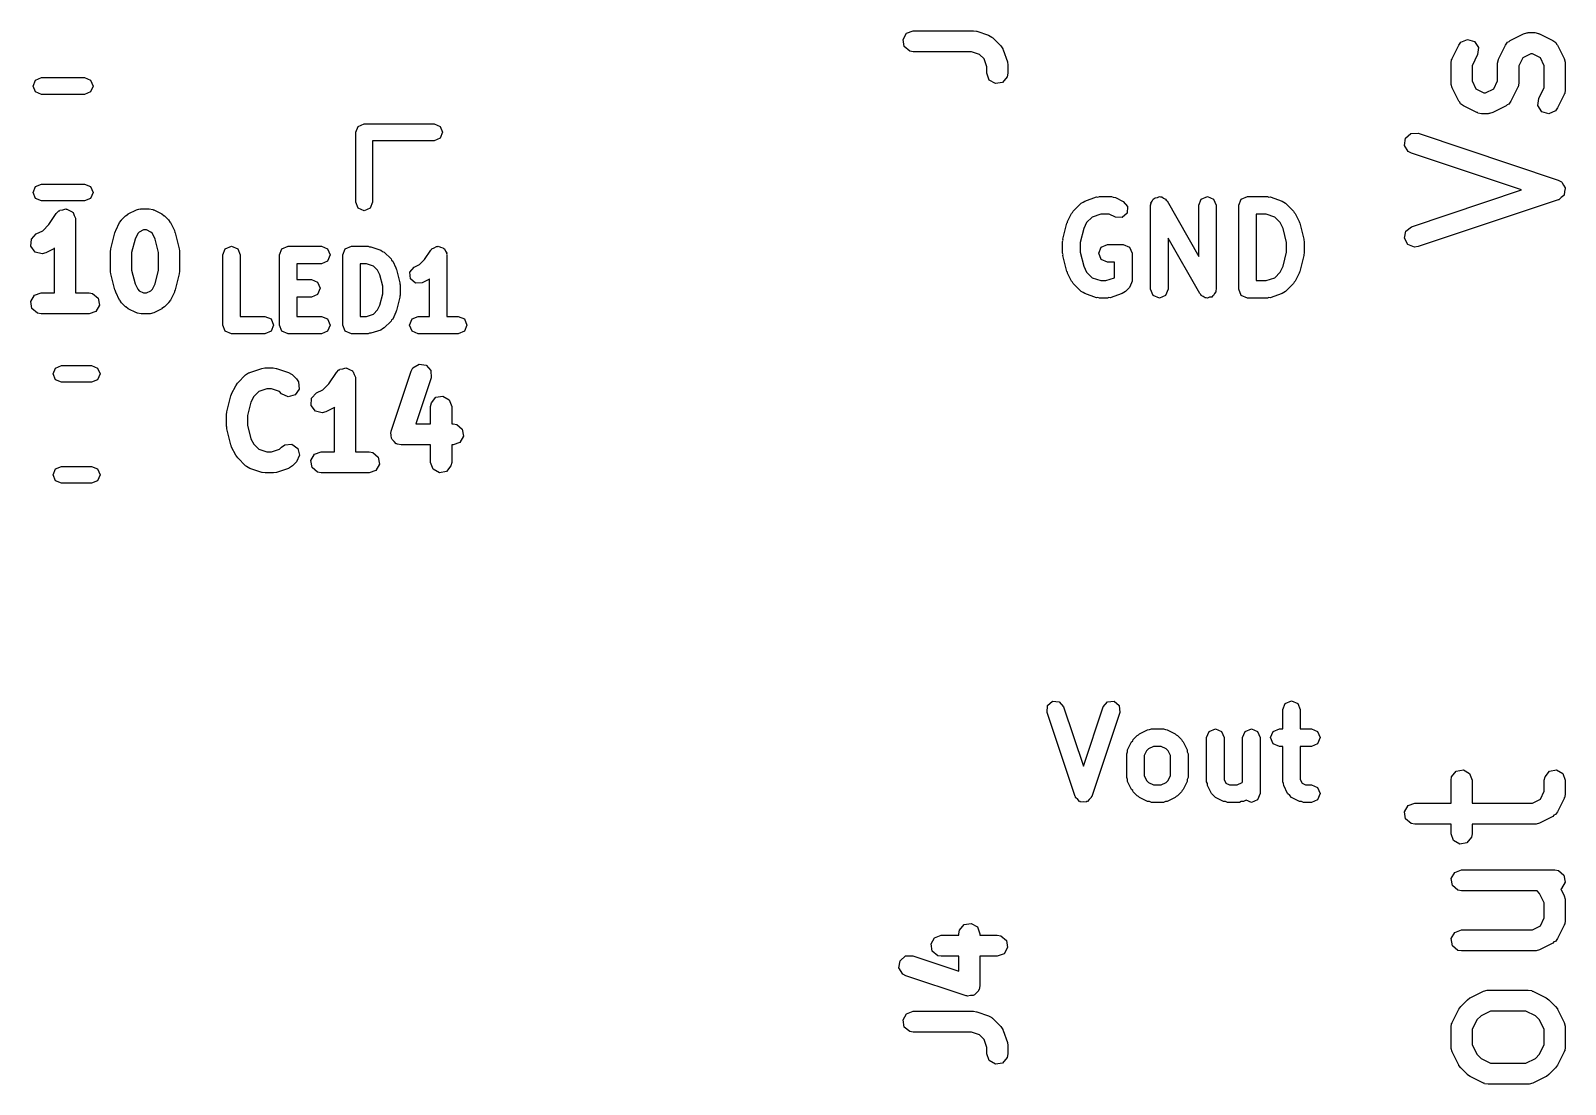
# Model space of a CAD drawing. Extents: x 83.3 to 116.7, y -116.6 to -83.3.
# Drawn here: x 105.77 to 116.73, y -107.65 to -100.12 of the extents above; entities that cross this region are included whole.
import ezdxf

# ---------------------------------------------------------------- set-up
doc = ezdxf.new("R2010")
doc.units = 0
doc.layers.add('BLACK', color=7, linetype='CONTINUOUS')

msp = doc.modelspace()

# ---------------------------------------------------------------- linework, layer by layer
at = {"layer": 'BLACK', "linetype": 'CONTINUOUS'}
for p, q in [((111.998, -100.187), (112.023, -100.143)), ((112.023, -100.143), (112.071, -100.125)), ((112.071, -100.125), (112.5, -100.125)), ((112.5, -100.125), (112.522, -100.129)), ((112.522, -100.129), (112.524, -100.129)), ((112.524, -100.129), (112.609, -100.157)), ((116.333, -100.195), (116.428, -100.147)), ((116.428, -100.147), (116.453, -100.14)), ((116.453, -100.14), (116.458, -100.141)), ((116.458, -100.141), (116.462, -100.139)), ((116.462, -100.139), (116.51, -100.139)), ((116.51, -100.139), (116.535, -100.144)), ((116.535, -100.144), (116.539, -100.147)), ((116.539, -100.147), (116.543, -100.147)), ((116.543, -100.147), (116.638, -100.195)), ((112.006, -100.237), (111.998, -100.187)), ((112.046, -100.27), (112.006, -100.237)), ((112.609, -100.157), (112.632, -100.17)), ((112.632, -100.17), (112.635, -100.174)), ((112.635, -100.174), (112.639, -100.176)), ((112.639, -100.176), (112.696, -100.233)), ((112.696, -100.233), (112.711, -100.254)), ((112.711, -100.254), (112.711, -100.258)), ((112.711, -100.258), (112.714, -100.262)), ((112.714, -100.262), (112.743, -100.348)), ((115.919, -100.324), (115.966, -100.228)), ((115.966, -100.228), (115.982, -100.207)), ((115.982, -100.207), (116.029, -100.187)), ((116.029, -100.187), (116.078, -100.202)), ((116.078, -100.202), (116.106, -100.244)), ((116.106, -100.244), (116.1, -100.295)), ((116.252, -100.324), (116.3, -100.228)), ((116.3, -100.228), (116.315, -100.207)), ((116.315, -100.207), (116.325, -100.203)), ((116.325, -100.203), (116.333, -100.195)), ((116.638, -100.195), (116.659, -100.21)), ((116.659, -100.21), (116.664, -100.221)), ((116.664, -100.221), (116.672, -100.228)), ((116.672, -100.228), (116.719, -100.324)), ((112.071, -100.275), (112.046, -100.27)), ((112.488, -100.275), (112.071, -100.275)), ((112.545, -100.294), (112.488, -100.275)), ((112.577, -100.326), (112.545, -100.294)), ((112.596, -100.384), (112.577, -100.326)), ((112.743, -100.348), (112.746, -100.37)), ((112.746, -100.37), (112.746, -100.371)), ((112.746, -100.371), (112.746, -100.429)), ((115.911, -100.357), (115.915, -100.331)), ((115.911, -100.5), (115.911, -100.357)), ((115.915, -100.331), (115.918, -100.328)), ((115.918, -100.328), (115.919, -100.324)), ((116.1, -100.295), (116.061, -100.375)), ((116.061, -100.375), (116.061, -100.482)), ((116.244, -100.357), (116.249, -100.331)), ((116.244, -100.482), (116.244, -100.357)), ((116.249, -100.331), (116.251, -100.328)), ((116.251, -100.328), (116.252, -100.324)), ((116.423, -100.318), (116.394, -100.375)), ((116.394, -100.375), (116.394, -100.5)), ((116.48, -100.289), (116.423, -100.318)), ((116.492, -100.289), (116.48, -100.289)), ((116.549, -100.318), (116.492, -100.289)), ((116.577, -100.375), (116.549, -100.318)), ((116.577, -100.53), (116.577, -100.375)), ((116.719, -100.324), (116.727, -100.349)), ((116.727, -100.349), (116.726, -100.353)), ((116.726, -100.353), (116.727, -100.357)), ((116.727, -100.357), (116.727, -100.548)), ((105.786, -100.52), (105.804, -100.478)), ((105.804, -100.478), (105.846, -100.46)), ((105.846, -100.46), (106.154, -100.46)), ((106.154, -100.46), (106.196, -100.478)), ((106.196, -100.478), (106.214, -100.52)), ((112.596, -100.429), (112.596, -100.384)), ((112.614, -100.477), (112.596, -100.429)), ((112.658, -100.502), (112.614, -100.477)), ((112.742, -100.454), (112.709, -100.494)), ((112.746, -100.429), (112.742, -100.454)), ((116.061, -100.482), (116.089, -100.539)), ((116.216, -100.539), (116.244, -100.482)), ((105.804, -100.562), (105.786, -100.52)), ((105.846, -100.58), (105.804, -100.562)), ((106.154, -100.58), (105.846, -100.58)), ((106.196, -100.562), (106.154, -100.58)), ((106.214, -100.52), (106.196, -100.562)), ((112.709, -100.494), (112.658, -100.502)), ((115.912, -100.504), (115.911, -100.5)), ((115.911, -100.509), (115.912, -100.504)), ((115.919, -100.534), (115.911, -100.509)), ((115.966, -100.629), (115.919, -100.534)), ((116.089, -100.539), (116.146, -100.568)), ((116.146, -100.568), (116.158, -100.568)), ((116.158, -100.568), (116.216, -100.539)), ((116.386, -100.534), (116.339, -100.629)), ((116.387, -100.529), (116.386, -100.534)), ((116.39, -100.526), (116.387, -100.529)), ((116.394, -100.5), (116.39, -100.526)), ((116.538, -100.609), (116.577, -100.53)), ((116.719, -100.581), (116.672, -100.676)), ((116.72, -100.577), (116.719, -100.581)), ((116.723, -100.573), (116.72, -100.577)), ((116.727, -100.548), (116.723, -100.573)), ((115.974, -100.636), (115.966, -100.629)), ((115.979, -100.647), (115.974, -100.636)), ((116, -100.662), (115.979, -100.647)), ((116.095, -100.71), (116, -100.662)), ((116.305, -100.662), (116.21, -100.71)), ((116.313, -100.654), (116.305, -100.662)), ((116.323, -100.65), (116.313, -100.654)), ((116.339, -100.629), (116.323, -100.65)), ((116.532, -100.66), (116.538, -100.609)), ((116.56, -100.703), (116.532, -100.66)), ((116.609, -100.718), (116.56, -100.703)), ((116.656, -100.697), (116.609, -100.718)), ((116.672, -100.676), (116.656, -100.697)), ((108.09, -100.85), (108.108, -100.808)), ((108.108, -100.808), (108.15, -100.79)), ((108.15, -100.79), (108.65, -100.79)), ((108.65, -100.79), (108.692, -100.808)), ((108.692, -100.808), (108.71, -100.85)), ((116.099, -100.71), (116.095, -100.71)), ((116.103, -100.713), (116.099, -100.71)), ((116.129, -100.718), (116.103, -100.713)), ((116.176, -100.718), (116.129, -100.718)), ((116.18, -100.716), (116.176, -100.718)), ((116.185, -100.717), (116.18, -100.716)), ((116.21, -100.71), (116.185, -100.717)), ((108.09, -101.35), (108.09, -100.85)), ((108.65, -100.91), (108.21, -100.91)), ((108.21, -100.91), (108.21, -101.35)), ((108.692, -100.892), (108.65, -100.91)), ((108.71, -100.85), (108.692, -100.892)), ((115.579, -100.944), (115.586, -100.893)), ((115.586, -100.893), (115.625, -100.859)), ((115.625, -100.859), (115.676, -100.857)), ((115.676, -100.857), (116.676, -101.191)), ((115.606, -100.987), (115.579, -100.944)), ((115.629, -101), (115.606, -100.987)), ((116.415, -101.262), (115.629, -101)), ((105.786, -101.28), (105.804, -101.238)), ((105.804, -101.238), (105.846, -101.22)), ((105.846, -101.22), (106.154, -101.22)), ((106.154, -101.22), (106.196, -101.238)), ((106.196, -101.238), (106.214, -101.28)), ((116.676, -101.191), (116.699, -101.203)), ((116.699, -101.203), (116.7, -101.205)), ((116.7, -101.205), (116.702, -101.206)), ((116.702, -101.206), (116.713, -101.227)), ((116.713, -101.227), (116.726, -101.247)), ((116.727, -101.251), (116.722, -101.274)), ((116.726, -101.247), (116.726, -101.249)), ((116.726, -101.249), (116.727, -101.251)), ((105.804, -101.322), (105.786, -101.28)), ((105.846, -101.34), (105.804, -101.322)), ((106.154, -101.34), (105.846, -101.34)), ((106.196, -101.322), (106.154, -101.34)), ((106.214, -101.28), (106.196, -101.322)), ((108.108, -101.392), (108.09, -101.35)), ((108.21, -101.35), (108.192, -101.392)), ((113.213, -101.413), (113.27, -101.356)), ((113.27, -101.356), (113.284, -101.35)), ((113.284, -101.35), (113.295, -101.341)), ((113.295, -101.341), (113.38, -101.312)), ((113.38, -101.312), (113.39, -101.313)), ((113.39, -101.313), (113.4, -101.309)), ((113.4, -101.309), (113.486, -101.309)), ((113.486, -101.309), (113.499, -101.314)), ((113.499, -101.314), (113.514, -101.316)), ((113.514, -101.316), (113.571, -101.344)), ((113.571, -101.344), (113.602, -101.38)), ((113.768, -101.355), (113.778, -101.342)), ((113.769, -101.363), (113.768, -101.355)), ((113.778, -101.342), (113.784, -101.327)), ((113.784, -101.327), (113.792, -101.324)), ((113.792, -101.324), (113.798, -101.317)), ((113.798, -101.317), (113.814, -101.315)), ((113.814, -101.315), (113.829, -101.309)), ((113.829, -101.309), (113.837, -101.312)), ((113.837, -101.312), (113.845, -101.311)), ((113.845, -101.311), (113.858, -101.321)), ((113.858, -101.321), (113.873, -101.327)), ((113.873, -101.327), (113.876, -101.335)), ((113.876, -101.335), (113.883, -101.34)), ((113.883, -101.34), (114.109, -101.736)), ((114.109, -101.371), (114.127, -101.327)), ((114.127, -101.327), (114.171, -101.309)), ((114.171, -101.309), (114.216, -101.327)), ((114.216, -101.327), (114.234, -101.371)), ((114.395, -101.371), (114.413, -101.327)), ((114.413, -101.327), (114.457, -101.309)), ((114.457, -101.309), (114.6, -101.309)), ((114.6, -101.309), (114.61, -101.313)), ((114.61, -101.313), (114.62, -101.312)), ((114.62, -101.312), (114.705, -101.341)), ((114.705, -101.341), (114.716, -101.35)), ((114.716, -101.35), (114.73, -101.356)), ((114.73, -101.356), (114.787, -101.413)), ((115.629, -101.524), (116.415, -101.262)), ((116.676, -101.333), (115.676, -101.666)), ((116.678, -101.332), (116.676, -101.333)), ((116.68, -101.332), (116.678, -101.332)), ((116.698, -101.316), (116.68, -101.332)), ((116.716, -101.301), (116.698, -101.316)), ((116.717, -101.299), (116.716, -101.301)), ((116.718, -101.298), (116.717, -101.299)), ((116.722, -101.274), (116.718, -101.298)), ((105.899, -101.509), (105.952, -101.43)), ((105.952, -101.43), (105.97, -101.411)), ((105.97, -101.411), (105.974, -101.41)), ((105.974, -101.41), (105.977, -101.406)), ((105.977, -101.406), (105.998, -101.403)), ((105.998, -101.403), (106.019, -101.397)), ((106.019, -101.397), (106.023, -101.398)), ((106.023, -101.398), (106.027, -101.398)), ((106.027, -101.398), (106.046, -101.408)), ((106.046, -101.408), (106.066, -101.417)), ((106.066, -101.417), (106.068, -101.421)), ((106.068, -101.421), (106.072, -101.423)), ((106.072, -101.423), (106.079, -101.444)), ((106.079, -101.444), (106.089, -101.463)), ((106.089, -101.463), (106.088, -101.467)), ((106.088, -101.467), (106.089, -101.471)), ((106.089, -101.471), (106.089, -101.996)), ((106.418, -101.476), (106.447, -101.447)), ((106.447, -101.447), (106.465, -101.434)), ((106.465, -101.434), (106.466, -101.433)), ((106.466, -101.433), (106.524, -101.404)), ((106.524, -101.404), (106.549, -101.397)), ((106.549, -101.397), (106.553, -101.398)), ((106.553, -101.398), (106.557, -101.396)), ((106.557, -101.396), (106.614, -101.396)), ((106.614, -101.396), (106.64, -101.401)), ((106.64, -101.401), (106.643, -101.404)), ((106.643, -101.404), (106.648, -101.404)), ((106.648, -101.404), (106.705, -101.433)), ((106.705, -101.433), (106.723, -101.446)), ((106.723, -101.446), (106.724, -101.447)), ((106.724, -101.447), (106.753, -101.476)), ((108.15, -101.41), (108.108, -101.392)), ((108.192, -101.392), (108.15, -101.41)), ((113.173, -101.486), (113.201, -101.429)), ((113.201, -101.429), (113.209, -101.422)), ((113.209, -101.422), (113.213, -101.413)), ((113.348, -101.455), (113.309, -101.494)), ((113.41, -101.434), (113.348, -101.455)), ((113.471, -101.434), (113.41, -101.434)), ((113.515, -101.456), (113.471, -101.434)), ((113.563, -101.459), (113.515, -101.456)), ((113.599, -101.428), (113.563, -101.459)), ((113.602, -101.38), (113.599, -101.428)), ((113.766, -101.371), (113.769, -101.363)), ((113.766, -101.971), (113.766, -101.371)), ((114.109, -101.736), (114.109, -101.371)), ((114.234, -101.371), (114.234, -101.971)), ((114.395, -101.971), (114.395, -101.371)), ((114.52, -101.434), (114.52, -101.909)), ((114.59, -101.434), (114.52, -101.434)), ((114.652, -101.455), (114.59, -101.434)), ((114.691, -101.494), (114.652, -101.455)), ((114.787, -101.413), (114.791, -101.422)), ((114.791, -101.422), (114.799, -101.429)), ((114.799, -101.429), (114.827, -101.486)), ((105.774, -101.613), (105.809, -101.576)), ((105.809, -101.576), (105.856, -101.553)), ((105.856, -101.553), (105.899, -101.509)), ((106.342, -101.682), (106.37, -101.568)), ((106.37, -101.568), (106.375, -101.556)), ((106.375, -101.556), (106.376, -101.552)), ((106.376, -101.552), (106.404, -101.495)), ((106.404, -101.495), (106.418, -101.477)), ((106.418, -101.477), (106.418, -101.476)), ((106.533, -101.573), (106.514, -101.612)), ((106.544, -101.562), (106.533, -101.573)), ((106.575, -101.546), (106.544, -101.562)), ((106.597, -101.546), (106.575, -101.546)), ((106.627, -101.562), (106.597, -101.546)), ((106.638, -101.573), (106.627, -101.562)), ((106.658, -101.612), (106.638, -101.573)), ((106.753, -101.476), (106.766, -101.494)), ((106.766, -101.494), (106.767, -101.495)), ((106.767, -101.495), (106.796, -101.552)), ((106.796, -101.552), (106.799, -101.565)), ((106.799, -101.565), (106.801, -101.568)), ((106.801, -101.568), (106.83, -101.682)), ((113.139, -101.613), (113.168, -101.499)), ((113.168, -101.499), (113.172, -101.493)), ((113.172, -101.493), (113.173, -101.486)), ((113.288, -101.536), (113.262, -101.636)), ((113.309, -101.494), (113.288, -101.536)), ((114.712, -101.536), (114.691, -101.494)), ((114.737, -101.636), (114.712, -101.536)), ((114.827, -101.486), (114.828, -101.493)), ((114.828, -101.493), (114.832, -101.499)), ((114.832, -101.499), (114.861, -101.613)), ((115.578, -101.606), (115.588, -101.556)), ((115.588, -101.556), (115.629, -101.524)), ((105.771, -101.664), (105.774, -101.613)), ((105.802, -101.705), (105.771, -101.664)), ((105.934, -101.681), (105.876, -101.71)), ((105.935, -101.68), (105.934, -101.681)), ((105.939, -101.677), (105.935, -101.68)), ((105.939, -101.996), (105.939, -101.677)), ((106.339, -101.7), (106.342, -101.685)), ((106.342, -101.685), (106.342, -101.682)), ((106.514, -101.612), (106.489, -101.709)), ((106.682, -101.709), (106.658, -101.612)), ((106.83, -101.682), (106.831, -101.697)), ((107.14, -101.726), (107.158, -101.682)), ((107.158, -101.682), (107.202, -101.664)), ((107.202, -101.664), (107.247, -101.682)), ((107.247, -101.682), (107.265, -101.726)), ((107.545, -101.726), (107.563, -101.682)), ((107.563, -101.682), (107.607, -101.664)), ((107.607, -101.664), (107.845, -101.664)), ((107.845, -101.664), (107.889, -101.682)), ((107.889, -101.682), (107.908, -101.726)), ((107.997, -101.726), (108.015, -101.682)), ((108.015, -101.682), (108.06, -101.664)), ((108.06, -101.664), (108.179, -101.664)), ((108.179, -101.664), (108.188, -101.668)), ((108.188, -101.668), (108.198, -101.667)), ((108.198, -101.667), (108.27, -101.691)), ((108.627, -101.692), (108.632, -101.688)), ((108.632, -101.688), (108.634, -101.682)), ((108.634, -101.682), (108.651, -101.675)), ((108.651, -101.675), (108.666, -101.665)), ((108.666, -101.665), (108.673, -101.666)), ((108.673, -101.666), (108.679, -101.664)), ((108.679, -101.664), (108.695, -101.671)), ((108.695, -101.671), (108.713, -101.674)), ((108.713, -101.674), (108.717, -101.68)), ((108.717, -101.68), (108.723, -101.682)), ((108.723, -101.682), (108.73, -101.699)), ((113.137, -101.629), (113.141, -101.621)), ((113.137, -101.714), (113.137, -101.629)), ((113.141, -101.621), (113.139, -101.613)), ((113.262, -101.636), (113.262, -101.707)), ((113.395, -101.714), (113.413, -101.67)), ((113.413, -101.67), (113.457, -101.652)), ((113.457, -101.652), (113.571, -101.652)), ((113.571, -101.652), (113.616, -101.67)), ((113.616, -101.67), (113.634, -101.714)), ((114.117, -102.002), (113.891, -101.607)), ((113.891, -101.607), (113.891, -101.971)), ((114.737, -101.707), (114.737, -101.636)), ((114.861, -101.613), (114.859, -101.621)), ((114.859, -101.621), (114.862, -101.629)), ((114.862, -101.629), (114.862, -101.714)), ((115.603, -101.651), (115.578, -101.606)), ((115.65, -101.67), (115.603, -101.651)), ((115.676, -101.666), (115.65, -101.67)), ((105.851, -101.717), (105.802, -101.705)), ((105.876, -101.71), (105.851, -101.717)), ((106.339, -101.843), (106.339, -101.7)), ((106.489, -101.709), (106.489, -101.834)), ((106.682, -101.834), (106.682, -101.709)), ((106.831, -101.697), (106.832, -101.7)), ((106.832, -101.7), (106.832, -101.843)), ((107.14, -102.226), (107.14, -101.726)), ((107.265, -101.726), (107.265, -102.164)), ((107.545, -102.226), (107.545, -101.726)), ((107.845, -101.789), (107.67, -101.789)), ((107.67, -101.789), (107.67, -101.902)), ((107.889, -101.77), (107.845, -101.789)), ((107.908, -101.726), (107.889, -101.77)), ((107.997, -102.226), (107.997, -101.726)), ((108.122, -101.789), (108.122, -102.164)), ((108.168, -101.789), (108.122, -101.789)), ((108.216, -101.805), (108.168, -101.789)), ((108.27, -101.691), (108.281, -101.7)), ((108.281, -101.7), (108.294, -101.706)), ((108.294, -101.706), (108.342, -101.753)), ((108.342, -101.753), (108.346, -101.763)), ((108.346, -101.763), (108.354, -101.77)), ((108.354, -101.77), (108.377, -101.817)), ((108.508, -101.813), (108.546, -101.794)), ((108.546, -101.794), (108.582, -101.758)), ((108.582, -101.758), (108.627, -101.692)), ((108.73, -101.699), (108.74, -101.714)), ((108.74, -101.714), (108.739, -101.72)), ((108.739, -101.72), (108.741, -101.726)), ((108.741, -101.726), (108.741, -102.164)), ((113.141, -101.722), (113.137, -101.714)), ((113.139, -101.729), (113.141, -101.722)), ((113.168, -101.844), (113.139, -101.729)), ((113.262, -101.707), (113.288, -101.807)), ((113.413, -101.758), (113.395, -101.714)), ((113.457, -101.777), (113.413, -101.758)), ((113.509, -101.777), (113.457, -101.777)), ((113.509, -101.888), (113.509, -101.777)), ((113.634, -101.714), (113.634, -101.914)), ((114.712, -101.807), (114.737, -101.707)), ((114.861, -101.729), (114.832, -101.844)), ((114.862, -101.714), (114.859, -101.722)), ((114.859, -101.722), (114.861, -101.729)), ((106.34, -101.846), (106.339, -101.843)), ((106.342, -101.861), (106.34, -101.846)), ((106.37, -101.975), (106.342, -101.861)), ((106.489, -101.834), (106.514, -101.931)), ((106.658, -101.931), (106.682, -101.834)), ((106.83, -101.861), (106.801, -101.975)), ((106.832, -101.843), (106.83, -101.858)), ((106.83, -101.858), (106.83, -101.861)), ((107.67, -101.902), (107.774, -101.902)), ((107.774, -101.902), (107.818, -101.92)), ((108.246, -101.835), (108.216, -101.805)), ((108.262, -101.867), (108.246, -101.835)), ((108.283, -101.948), (108.262, -101.867)), ((108.377, -101.817), (108.378, -101.824)), ((108.378, -101.824), (108.382, -101.83)), ((108.382, -101.83), (108.406, -101.925)), ((108.476, -101.849), (108.508, -101.813)), ((108.48, -101.897), (108.476, -101.849)), ((108.516, -101.928), (108.48, -101.897)), ((108.611, -101.901), (108.564, -101.925)), ((108.616, -101.896), (108.611, -101.901)), ((108.616, -102.164), (108.616, -101.896)), ((113.172, -101.849), (113.168, -101.844)), ((113.173, -101.857), (113.172, -101.849)), ((113.201, -101.914), (113.173, -101.857)), ((113.288, -101.807), (113.309, -101.849)), ((113.309, -101.849), (113.348, -101.888)), ((113.348, -101.888), (113.41, -101.909)), ((113.41, -101.909), (113.447, -101.909)), ((113.447, -101.909), (113.509, -101.888)), ((114.52, -101.909), (114.59, -101.909)), ((114.59, -101.909), (114.652, -101.888)), ((114.652, -101.888), (114.691, -101.849)), ((114.691, -101.849), (114.712, -101.807)), ((114.827, -101.857), (114.799, -101.914)), ((114.828, -101.849), (114.827, -101.857)), ((114.832, -101.844), (114.828, -101.849)), ((105.769, -102.058), (105.795, -102.014)), ((105.795, -102.014), (105.843, -101.996)), ((105.843, -101.996), (105.939, -101.996)), ((106.089, -101.996), (106.186, -101.996)), ((106.186, -101.996), (106.211, -102.001)), ((106.211, -102.001), (106.251, -102.034)), ((106.372, -101.978), (106.37, -101.975)), ((106.376, -101.991), (106.372, -101.978)), ((106.404, -102.048), (106.376, -101.991)), ((106.514, -101.931), (106.533, -101.97)), ((106.533, -101.97), (106.544, -101.981)), ((106.544, -101.981), (106.575, -101.996)), ((106.575, -101.996), (106.597, -101.996)), ((106.597, -101.996), (106.627, -101.981)), ((106.627, -101.981), (106.638, -101.97)), ((106.638, -101.97), (106.658, -101.931)), ((106.796, -101.991), (106.767, -102.048)), ((106.801, -101.975), (106.796, -101.987)), ((106.796, -101.987), (106.796, -101.991)), ((107.818, -102.008), (107.774, -102.027)), ((107.818, -101.92), (107.836, -101.964)), ((107.836, -101.964), (107.818, -102.008)), ((108.262, -102.085), (108.283, -102.004)), ((108.283, -102.004), (108.283, -101.948)), ((108.406, -101.925), (108.405, -101.933)), ((108.405, -101.933), (108.408, -101.94)), ((108.408, -102.012), (108.405, -102.019)), ((108.408, -101.94), (108.408, -102.012)), ((108.564, -101.925), (108.516, -101.928)), ((113.209, -101.92), (113.201, -101.914)), ((113.213, -101.93), (113.209, -101.92)), ((113.27, -101.987), (113.213, -101.93)), ((113.284, -101.993), (113.27, -101.987)), ((113.295, -102.002), (113.284, -101.993)), ((113.38, -102.031), (113.295, -102.002)), ((113.563, -102.002), (113.477, -102.031)), ((113.574, -101.993), (113.563, -102.002)), ((113.587, -101.987), (113.574, -101.993)), ((113.616, -101.958), (113.587, -101.987)), ((113.63, -101.924), (113.616, -101.958)), ((113.634, -101.914), (113.63, -101.924)), ((113.784, -102.016), (113.766, -101.971)), ((113.829, -102.034), (113.784, -102.016)), ((113.873, -102.016), (113.829, -102.034)), ((113.891, -101.971), (113.873, -102.016)), ((114.124, -102.008), (114.117, -102.002)), ((114.127, -102.016), (114.124, -102.008)), ((114.142, -102.022), (114.127, -102.016)), ((114.216, -102.016), (114.208, -102.019)), ((114.222, -102.001), (114.216, -102.016)), ((114.232, -101.988), (114.222, -102.001)), ((114.234, -101.971), (114.231, -101.979)), ((114.231, -101.979), (114.232, -101.988)), ((114.413, -102.016), (114.395, -101.971)), ((114.457, -102.034), (114.413, -102.016)), ((114.705, -102.002), (114.62, -102.031)), ((114.716, -101.993), (114.705, -102.002)), ((114.73, -101.987), (114.716, -101.993)), ((114.787, -101.93), (114.73, -101.987)), ((114.791, -101.92), (114.787, -101.93)), ((114.799, -101.914), (114.791, -101.92)), ((105.778, -102.109), (105.769, -102.058)), ((105.817, -102.142), (105.778, -102.109)), ((106.26, -102.084), (106.234, -102.129)), ((106.251, -102.034), (106.26, -102.084)), ((106.406, -102.049), (106.404, -102.048)), ((106.418, -102.067), (106.406, -102.049)), ((106.447, -102.096), (106.418, -102.067)), ((106.448, -102.097), (106.447, -102.096)), ((106.466, -102.11), (106.448, -102.097)), ((106.524, -102.139), (106.466, -102.11)), ((106.705, -102.11), (106.648, -102.139)), ((106.706, -102.109), (106.705, -102.11)), ((106.724, -102.096), (106.706, -102.109)), ((106.753, -102.067), (106.724, -102.096)), ((106.754, -102.066), (106.753, -102.067)), ((106.767, -102.048), (106.754, -102.066)), ((107.774, -102.027), (107.67, -102.027)), ((107.67, -102.027), (107.67, -102.164)), ((108.216, -102.148), (108.246, -102.118)), ((108.246, -102.118), (108.262, -102.085)), ((108.378, -102.128), (108.377, -102.135)), ((108.382, -102.122), (108.378, -102.128)), ((108.406, -102.027), (108.382, -102.122)), ((108.405, -102.019), (108.406, -102.027)), ((113.39, -102.03), (113.38, -102.031)), ((113.4, -102.034), (113.39, -102.03)), ((113.457, -102.034), (113.4, -102.034)), ((113.467, -102.03), (113.457, -102.034)), ((113.477, -102.031), (113.467, -102.03)), ((114.155, -102.032), (114.142, -102.022)), ((114.163, -102.031), (114.155, -102.032)), ((114.171, -102.034), (114.163, -102.031)), ((114.186, -102.028), (114.171, -102.034)), ((114.202, -102.026), (114.186, -102.028)), ((114.208, -102.019), (114.202, -102.026)), ((114.6, -102.034), (114.457, -102.034)), ((114.61, -102.03), (114.6, -102.034)), ((114.62, -102.031), (114.61, -102.03)), ((105.843, -102.146), (105.817, -102.142)), ((106.186, -102.146), (105.843, -102.146)), ((106.234, -102.129), (106.186, -102.146)), ((106.528, -102.139), (106.524, -102.139)), ((106.531, -102.142), (106.528, -102.139)), ((106.557, -102.146), (106.531, -102.142)), ((106.614, -102.146), (106.557, -102.146)), ((106.618, -102.145), (106.614, -102.146)), ((106.623, -102.146), (106.618, -102.145)), ((106.648, -102.139), (106.623, -102.146)), ((107.158, -102.27), (107.14, -102.226)), ((107.265, -102.164), (107.44, -102.164)), ((107.44, -102.164), (107.485, -102.182)), ((107.485, -102.182), (107.503, -102.226)), ((107.503, -102.226), (107.485, -102.27)), ((107.563, -102.27), (107.545, -102.226)), ((107.67, -102.164), (107.845, -102.164)), ((107.845, -102.164), (107.889, -102.182)), ((107.889, -102.182), (107.908, -102.226)), ((107.908, -102.226), (107.889, -102.27)), ((108.015, -102.27), (107.997, -102.226)), ((108.122, -102.164), (108.168, -102.164)), ((108.168, -102.164), (108.216, -102.148)), ((108.342, -102.199), (108.294, -102.247)), ((108.346, -102.189), (108.342, -102.199)), ((108.354, -102.183), (108.346, -102.189)), ((108.377, -102.135), (108.354, -102.183)), ((108.473, -102.226), (108.492, -102.182)), ((108.492, -102.27), (108.473, -102.226)), ((108.492, -102.182), (108.536, -102.164)), ((108.536, -102.164), (108.616, -102.164)), ((108.741, -102.164), (108.821, -102.164)), ((108.821, -102.164), (108.866, -102.182)), ((108.866, -102.182), (108.884, -102.226)), ((108.884, -102.226), (108.866, -102.27)), ((107.202, -102.289), (107.158, -102.27)), ((107.44, -102.289), (107.202, -102.289)), ((107.485, -102.27), (107.44, -102.289)), ((107.607, -102.289), (107.563, -102.27)), ((107.845, -102.289), (107.607, -102.289)), ((107.889, -102.27), (107.845, -102.289)), ((108.06, -102.289), (108.015, -102.27)), ((108.179, -102.289), (108.06, -102.289)), ((108.188, -102.285), (108.179, -102.289)), ((108.198, -102.285), (108.188, -102.285)), ((108.27, -102.262), (108.198, -102.285)), ((108.281, -102.252), (108.27, -102.262)), ((108.294, -102.247), (108.281, -102.252)), ((108.536, -102.289), (108.492, -102.27)), ((108.821, -102.289), (108.536, -102.289)), ((108.866, -102.27), (108.821, -102.289)), ((105.929, -102.575), (105.946, -102.533)), ((105.946, -102.533), (105.989, -102.515)), ((105.989, -102.515), (106.204, -102.515)), ((106.204, -102.515), (106.247, -102.533)), ((106.247, -102.533), (106.264, -102.575)), ((107.33, -102.567), (107.333, -102.564)), ((107.333, -102.564), (107.419, -102.536)), ((107.419, -102.536), (107.441, -102.532)), ((107.441, -102.532), (107.443, -102.532)), ((107.443, -102.532), (107.5, -102.532)), ((107.5, -102.532), (107.522, -102.536)), ((107.522, -102.536), (107.524, -102.536)), ((107.524, -102.536), (107.609, -102.564)), ((107.609, -102.564), (107.632, -102.577)), ((107.899, -102.645), (107.952, -102.565)), ((107.952, -102.565), (107.97, -102.546)), ((107.97, -102.546), (107.974, -102.545)), ((107.974, -102.545), (107.977, -102.542)), ((107.977, -102.542), (107.998, -102.538)), ((107.998, -102.538), (108.019, -102.532)), ((108.019, -102.532), (108.023, -102.534)), ((108.023, -102.534), (108.027, -102.533)), ((108.027, -102.533), (108.046, -102.544)), ((108.046, -102.544), (108.066, -102.553)), ((108.066, -102.553), (108.068, -102.556)), ((108.068, -102.556), (108.072, -102.559)), ((108.072, -102.559), (108.079, -102.579)), ((108.343, -102.983), (108.486, -102.555)), ((108.486, -102.555), (108.498, -102.532)), ((108.498, -102.532), (108.542, -102.505)), ((108.542, -102.505), (108.593, -102.512)), ((108.593, -102.512), (108.627, -102.551)), ((108.627, -102.551), (108.628, -102.602)), ((105.946, -102.618), (105.929, -102.575)), ((105.989, -102.635), (105.946, -102.618)), ((106.204, -102.635), (105.989, -102.635)), ((106.247, -102.618), (106.204, -102.635)), ((106.264, -102.575), (106.247, -102.618)), ((107.204, -102.716), (107.233, -102.659)), ((107.233, -102.659), (107.246, -102.641)), ((107.246, -102.641), (107.247, -102.639)), ((107.247, -102.639), (107.304, -102.582)), ((107.304, -102.582), (107.325, -102.567)), ((107.325, -102.567), (107.33, -102.567)), ((107.632, -102.577), (107.635, -102.58)), ((107.635, -102.58), (107.639, -102.582)), ((107.639, -102.582), (107.667, -102.611)), ((107.667, -102.611), (107.682, -102.632)), ((107.682, -102.632), (107.687, -102.683)), ((107.856, -102.688), (107.899, -102.645)), ((108.079, -102.579), (108.089, -102.599)), ((108.089, -102.599), (108.088, -102.603)), ((108.088, -102.603), (108.089, -102.607)), ((108.089, -102.607), (108.089, -103.132)), ((108.628, -102.602), (108.518, -102.932)), ((107.17, -102.846), (107.199, -102.731)), ((107.199, -102.731), (107.204, -102.72)), ((107.204, -102.72), (107.204, -102.716)), ((107.342, -102.776), (107.318, -102.873)), ((107.362, -102.737), (107.342, -102.776)), ((107.398, -102.701), (107.362, -102.737)), ((107.455, -102.682), (107.398, -102.701)), ((107.488, -102.682), (107.455, -102.682)), ((107.545, -102.701), (107.488, -102.682)), ((107.561, -102.717), (107.545, -102.701)), ((107.608, -102.739), (107.561, -102.717)), ((107.657, -102.725), (107.608, -102.739)), ((107.687, -102.683), (107.657, -102.725)), ((107.771, -102.8), (107.774, -102.748)), ((107.774, -102.748), (107.809, -102.711)), ((107.809, -102.711), (107.856, -102.688)), ((108.625, -102.807), (108.63, -102.781)), ((108.63, -102.781), (108.662, -102.742)), ((108.662, -102.742), (108.713, -102.733)), ((108.713, -102.733), (108.757, -102.759)), ((108.757, -102.759), (108.775, -102.807)), ((107.168, -102.864), (107.17, -102.849)), ((107.168, -102.95), (107.168, -102.864)), ((107.17, -102.849), (107.17, -102.846)), ((107.318, -102.873), (107.318, -102.94)), ((107.802, -102.841), (107.771, -102.8)), ((107.851, -102.853), (107.802, -102.841)), ((107.876, -102.845), (107.851, -102.853)), ((107.934, -102.817), (107.876, -102.845)), ((107.935, -102.816), (107.934, -102.817)), ((107.939, -102.812), (107.935, -102.816)), ((107.939, -103.132), (107.939, -102.812)), ((108.625, -102.932), (108.625, -102.807)), ((108.775, -102.807), (108.775, -102.932)), ((107.169, -102.953), (107.168, -102.95)), ((107.17, -102.968), (107.169, -102.953)), ((107.199, -103.082), (107.17, -102.968)), ((107.318, -102.94), (107.342, -103.038)), ((108.34, -102.994), (108.343, -102.989)), ((108.344, -103.014), (108.34, -102.994)), ((108.343, -102.989), (108.343, -102.983)), ((108.518, -102.932), (108.625, -102.932)), ((108.775, -102.932), (108.786, -102.932)), ((108.786, -102.932), (108.811, -102.936)), ((108.811, -102.936), (108.851, -102.969)), ((108.851, -102.969), (108.86, -103.02)), ((107.201, -103.085), (107.199, -103.082)), ((107.204, -103.097), (107.201, -103.085)), ((107.233, -103.155), (107.204, -103.097)), ((107.342, -103.038), (107.362, -103.077)), ((107.362, -103.077), (107.398, -103.113)), ((107.398, -103.113), (107.455, -103.132)), ((107.488, -103.132), (107.545, -103.113)), ((107.545, -103.113), (107.561, -103.097)), ((107.561, -103.097), (107.583, -103.082)), ((107.583, -103.082), (107.634, -103.077)), ((107.634, -103.077), (107.676, -103.107)), ((107.676, -103.107), (107.689, -103.156)), ((108.345, -103.034), (108.344, -103.014)), ((108.348, -103.039), (108.345, -103.034)), ((108.349, -103.044), (108.348, -103.039)), ((108.365, -103.057), (108.349, -103.044)), ((108.379, -103.073), (108.365, -103.057)), ((108.384, -103.074), (108.379, -103.073)), ((108.389, -103.077), (108.384, -103.074)), ((108.414, -103.082), (108.389, -103.077)), ((108.625, -103.082), (108.414, -103.082)), ((108.625, -103.207), (108.625, -103.082)), ((108.786, -103.082), (108.775, -103.082)), ((108.775, -103.082), (108.775, -103.207)), ((108.834, -103.064), (108.786, -103.082)), ((108.86, -103.02), (108.834, -103.064)), ((107.234, -103.156), (107.233, -103.155)), ((107.247, -103.174), (107.234, -103.156)), ((107.304, -103.231), (107.247, -103.174)), ((107.455, -103.132), (107.488, -103.132)), ((107.667, -103.203), (107.639, -103.231)), ((107.689, -103.156), (107.667, -103.203)), ((107.769, -103.194), (107.795, -103.149)), ((107.778, -103.244), (107.769, -103.194)), ((107.795, -103.149), (107.843, -103.132)), ((107.843, -103.132), (107.939, -103.132)), ((108.089, -103.132), (108.186, -103.132)), ((108.186, -103.132), (108.211, -103.136)), ((108.211, -103.136), (108.251, -103.169)), ((108.26, -103.22), (108.234, -103.264)), ((108.251, -103.169), (108.26, -103.22)), ((108.643, -103.255), (108.625, -103.207)), ((108.775, -103.207), (108.77, -103.232)), ((105.929, -103.295), (105.946, -103.253)), ((105.946, -103.338), (105.929, -103.295)), ((105.946, -103.253), (105.989, -103.235)), ((105.989, -103.235), (106.204, -103.235)), ((106.204, -103.235), (106.247, -103.253)), ((106.247, -103.253), (106.264, -103.295)), ((106.264, -103.295), (106.247, -103.338)), ((107.308, -103.233), (107.304, -103.231)), ((107.311, -103.237), (107.308, -103.233)), ((107.333, -103.249), (107.311, -103.237)), ((107.419, -103.278), (107.333, -103.249)), ((107.421, -103.278), (107.419, -103.278)), ((107.443, -103.282), (107.421, -103.278)), ((107.5, -103.282), (107.443, -103.282)), ((107.502, -103.281), (107.5, -103.282)), ((107.524, -103.278), (107.502, -103.281)), ((107.609, -103.249), (107.524, -103.278)), ((107.613, -103.247), (107.609, -103.249)), ((107.617, -103.246), (107.613, -103.247)), ((107.639, -103.231), (107.617, -103.246)), ((107.817, -103.277), (107.778, -103.244)), ((107.843, -103.282), (107.817, -103.277)), ((108.186, -103.282), (107.843, -103.282)), ((108.234, -103.264), (108.186, -103.282)), ((108.687, -103.281), (108.643, -103.255)), ((108.737, -103.272), (108.687, -103.281)), ((108.77, -103.232), (108.737, -103.272)), ((105.989, -103.355), (105.946, -103.338)), ((106.204, -103.355), (105.989, -103.355)), ((106.247, -103.338), (106.204, -103.355)), ((113.026, -104.991), (113.03, -104.943)), ((113.03, -104.943), (113.066, -104.912)), ((113.066, -104.912), (113.114, -104.916)), ((113.114, -104.916), (113.145, -104.952)), ((113.145, -104.952), (113.286, -105.374)), ((113.286, -105.374), (113.426, -104.952)), ((113.426, -104.952), (113.458, -104.916)), ((113.458, -104.916), (113.505, -104.912)), ((113.505, -104.912), (113.542, -104.943)), ((113.542, -104.943), (113.545, -104.991)), ((114.709, -104.971), (114.727, -104.927)), ((114.709, -105.109), (114.709, -104.971)), ((114.727, -104.927), (114.771, -104.909)), ((114.771, -104.909), (114.816, -104.927)), ((114.816, -104.927), (114.834, -104.971)), ((114.834, -104.971), (114.834, -105.109)), ((113.226, -105.591), (113.026, -104.991)), ((113.545, -104.991), (113.345, -105.591)), ((113.63, -105.201), (113.638, -105.194)), ((113.638, -105.194), (113.642, -105.184)), ((113.642, -105.184), (113.67, -105.156)), ((113.67, -105.156), (113.68, -105.152)), ((113.68, -105.152), (113.686, -105.144)), ((113.686, -105.144), (113.743, -105.116)), ((113.743, -105.116), (113.758, -105.114)), ((113.758, -105.114), (113.771, -105.109)), ((113.771, -105.109), (113.857, -105.109)), ((113.857, -105.109), (113.871, -105.114)), ((113.871, -105.114), (113.885, -105.116)), ((113.885, -105.116), (113.942, -105.144)), ((113.942, -105.144), (113.949, -105.152)), ((113.949, -105.152), (113.958, -105.156)), ((113.958, -105.156), (113.987, -105.184)), ((113.987, -105.184), (113.991, -105.194)), ((113.991, -105.194), (113.999, -105.201)), ((114.166, -105.171), (114.184, -105.127)), ((114.166, -105.486), (114.166, -105.171)), ((114.184, -105.127), (114.229, -105.109)), ((114.229, -105.109), (114.273, -105.127)), ((114.273, -105.127), (114.291, -105.171)), ((114.291, -105.171), (114.291, -105.471)), ((114.423, -105.171), (114.442, -105.127)), ((114.423, -105.488), (114.423, -105.171)), ((114.442, -105.127), (114.486, -105.109)), ((114.486, -105.109), (114.53, -105.127)), ((114.53, -105.127), (114.548, -105.171)), ((114.548, -105.171), (114.548, -105.571)), ((114.623, -105.171), (114.642, -105.127)), ((114.642, -105.216), (114.623, -105.171)), ((114.642, -105.127), (114.686, -105.109)), ((114.686, -105.109), (114.709, -105.109)), ((114.834, -105.109), (114.914, -105.109)), ((114.914, -105.109), (114.958, -105.127)), ((114.958, -105.127), (114.977, -105.171)), ((114.977, -105.171), (114.958, -105.216)), ((113.595, -105.286), (113.6, -105.272)), ((113.595, -105.457), (113.595, -105.286)), ((113.6, -105.272), (113.601, -105.258)), ((113.601, -105.258), (113.63, -105.201)), ((113.737, -105.266), (113.72, -105.3)), ((113.72, -105.3), (113.72, -105.442)), ((113.751, -105.251), (113.737, -105.266)), ((113.786, -105.234), (113.751, -105.251)), ((113.842, -105.234), (113.786, -105.234)), ((113.877, -105.251), (113.842, -105.234)), ((113.891, -105.266), (113.877, -105.251)), ((113.909, -105.3), (113.891, -105.266)), ((113.909, -105.442), (113.909, -105.3)), ((113.999, -105.201), (114.027, -105.258)), ((114.027, -105.258), (114.028, -105.272)), ((114.028, -105.272), (114.034, -105.286)), ((114.034, -105.286), (114.034, -105.457)), ((114.686, -105.234), (114.642, -105.216)), ((114.709, -105.234), (114.686, -105.234)), ((114.709, -105.486), (114.709, -105.234)), ((114.914, -105.234), (114.834, -105.234)), ((114.834, -105.234), (114.834, -105.471)), ((114.958, -105.216), (114.914, -105.234)), ((115.915, -105.451), (115.948, -105.411)), ((115.948, -105.411), (115.999, -105.402)), ((115.999, -105.402), (116.043, -105.428)), ((116.582, -105.451), (116.615, -105.411)), ((116.615, -105.411), (116.665, -105.402)), ((116.665, -105.402), (116.71, -105.428)), ((113.6, -105.471), (113.595, -105.457)), ((113.601, -105.485), (113.6, -105.471)), ((113.63, -105.542), (113.601, -105.485)), ((113.72, -105.442), (113.737, -105.477)), ((113.737, -105.477), (113.751, -105.491)), ((113.751, -105.491), (113.786, -105.509)), ((113.786, -105.509), (113.842, -105.509)), ((113.842, -105.509), (113.877, -105.491)), ((113.877, -105.491), (113.891, -105.477)), ((113.891, -105.477), (113.909, -105.442)), ((114.027, -105.485), (113.999, -105.542)), ((114.028, -105.471), (114.027, -105.485)), ((114.034, -105.457), (114.028, -105.471)), ((114.172, -105.499), (114.166, -105.486)), ((114.173, -105.514), (114.172, -105.499)), ((114.201, -105.571), (114.173, -105.514)), ((114.291, -105.471), (114.304, -105.496)), ((114.304, -105.496), (114.329, -105.509)), ((114.329, -105.509), (114.385, -105.509)), ((114.385, -105.509), (114.42, -105.491)), ((114.42, -105.491), (114.423, -105.488)), ((114.714, -105.499), (114.709, -105.486)), ((114.716, -105.514), (114.714, -105.499)), ((114.744, -105.571), (114.716, -105.514)), ((114.834, -105.471), (114.847, -105.496)), ((114.847, -105.496), (114.872, -105.509)), ((114.872, -105.509), (114.914, -105.509)), ((114.914, -105.509), (114.958, -105.527)), ((115.911, -105.476), (115.915, -105.451)), ((115.911, -105.639), (115.911, -105.476)), ((116.043, -105.428), (116.061, -105.476)), ((116.061, -105.476), (116.061, -105.639)), ((116.577, -105.476), (116.582, -105.451)), ((116.577, -105.554), (116.577, -105.476)), ((116.71, -105.428), (116.727, -105.476)), ((116.727, -105.476), (116.727, -105.571)), ((113.229, -105.595), (113.226, -105.591)), ((113.23, -105.599), (113.229, -105.595)), ((113.245, -105.612), (113.23, -105.599)), ((113.258, -105.627), (113.245, -105.612)), ((113.262, -105.628), (113.258, -105.627)), ((113.266, -105.631), (113.262, -105.628)), ((113.286, -105.629), (113.266, -105.631)), ((113.305, -105.631), (113.286, -105.629)), ((113.309, -105.628), (113.305, -105.631)), ((113.314, -105.627), (113.309, -105.628)), ((113.327, -105.612), (113.314, -105.627)), ((113.342, -105.599), (113.327, -105.612)), ((113.345, -105.591), (113.342, -105.595)), ((113.342, -105.595), (113.342, -105.599)), ((113.638, -105.549), (113.63, -105.542)), ((113.642, -105.558), (113.638, -105.549)), ((113.67, -105.587), (113.642, -105.558)), ((113.68, -105.591), (113.67, -105.587)), ((113.686, -105.599), (113.68, -105.591)), ((113.743, -105.627), (113.686, -105.599)), ((113.758, -105.628), (113.743, -105.627)), ((113.771, -105.634), (113.758, -105.628)), ((113.857, -105.634), (113.771, -105.634)), ((113.871, -105.628), (113.857, -105.634)), ((113.885, -105.627), (113.871, -105.628)), ((113.942, -105.599), (113.885, -105.627)), ((113.949, -105.591), (113.942, -105.599)), ((113.958, -105.587), (113.949, -105.591)), ((113.987, -105.558), (113.958, -105.587)), ((113.991, -105.549), (113.987, -105.558)), ((113.999, -105.542), (113.991, -105.549)), ((114.216, -105.584), (114.201, -105.571)), ((114.229, -105.599), (114.216, -105.584)), ((114.286, -105.627), (114.229, -105.599)), ((114.301, -105.628), (114.286, -105.627)), ((114.314, -105.634), (114.301, -105.628)), ((114.4, -105.634), (114.314, -105.634)), ((114.413, -105.628), (114.4, -105.634)), ((114.428, -105.627), (114.413, -105.628)), ((114.447, -105.618), (114.428, -105.627)), ((114.486, -105.634), (114.447, -105.618)), ((114.53, -105.616), (114.486, -105.634)), ((114.548, -105.571), (114.53, -105.616)), ((114.759, -105.584), (114.744, -105.571)), ((114.772, -105.599), (114.759, -105.584)), ((114.829, -105.627), (114.772, -105.599)), ((114.844, -105.628), (114.829, -105.627)), ((114.857, -105.634), (114.844, -105.628)), ((114.914, -105.634), (114.857, -105.634)), ((114.958, -105.616), (114.914, -105.634)), ((114.958, -105.527), (114.977, -105.571)), ((114.977, -105.571), (114.958, -105.616)), ((116.492, -105.639), (116.549, -105.611)), ((116.549, -105.611), (116.577, -105.554)), ((116.719, -105.605), (116.672, -105.7)), ((116.72, -105.601), (116.719, -105.605)), ((116.723, -105.597), (116.72, -105.601)), ((116.727, -105.571), (116.723, -105.597)), ((115.579, -105.701), (115.604, -105.657)), ((115.587, -105.752), (115.579, -105.701)), ((115.604, -105.657), (115.652, -105.639)), ((115.652, -105.639), (115.911, -105.639)), ((116.061, -105.639), (116.492, -105.639)), ((116.638, -105.734), (116.543, -105.781)), ((116.646, -105.726), (116.638, -105.734)), ((116.656, -105.721), (116.646, -105.726)), ((116.672, -105.7), (116.656, -105.721)), ((115.627, -105.785), (115.587, -105.752)), ((115.652, -105.789), (115.627, -105.785)), ((115.911, -105.789), (115.652, -105.789)), ((115.911, -105.857), (115.911, -105.789)), ((116.51, -105.789), (116.061, -105.789)), ((116.061, -105.789), (116.061, -105.857)), ((116.514, -105.788), (116.51, -105.789)), ((116.518, -105.789), (116.514, -105.788)), ((116.543, -105.781), (116.518, -105.789)), ((115.928, -105.905), (115.911, -105.857)), ((115.973, -105.931), (115.928, -105.905)), ((116.023, -105.922), (115.973, -105.931)), ((116.056, -105.883), (116.023, -105.922)), ((116.061, -105.857), (116.056, -105.883)), ((115.912, -106.177), (115.938, -106.133)), ((115.921, -106.228), (115.912, -106.177)), ((115.938, -106.133), (115.986, -106.115)), ((115.986, -106.115), (116.652, -106.115)), ((116.652, -106.115), (116.678, -106.12)), ((116.678, -106.12), (116.717, -106.153)), ((116.717, -106.153), (116.726, -106.203)), ((115.96, -106.261), (115.921, -106.228)), ((115.986, -106.265), (115.96, -106.261)), ((116.526, -106.265), (115.986, -106.265)), ((116.543, -106.283), (116.526, -106.265)), ((116.577, -106.351), (116.543, -106.283)), ((116.701, -106.248), (116.695, -106.25)), ((116.695, -106.25), (116.719, -106.3)), ((116.726, -106.203), (116.701, -106.248)), ((116.577, -106.458), (116.577, -106.351)), ((116.719, -106.3), (116.727, -106.325)), ((116.727, -106.325), (116.726, -106.329)), ((116.726, -106.329), (116.727, -106.333)), ((116.727, -106.333), (116.727, -106.476)), ((112.401, -106.546), (112.434, -106.506)), ((112.434, -106.506), (112.484, -106.498)), ((112.484, -106.498), (112.529, -106.523)), ((116.549, -106.516), (116.577, -106.458)), ((116.719, -106.51), (116.672, -106.605)), ((116.72, -106.505), (116.719, -106.51)), ((116.723, -106.502), (116.72, -106.505)), ((116.727, -106.476), (116.723, -106.502)), ((112.198, -106.644), (112.223, -106.6)), ((112.223, -106.6), (112.271, -106.582)), ((112.271, -106.582), (112.396, -106.582)), ((112.396, -106.571), (112.401, -106.546)), ((112.396, -106.582), (112.396, -106.571)), ((112.529, -106.523), (112.546, -106.571)), ((112.546, -106.571), (112.546, -106.582)), ((112.546, -106.582), (112.671, -106.582)), ((112.671, -106.582), (112.697, -106.587)), ((112.697, -106.587), (112.736, -106.62)), ((112.736, -106.62), (112.745, -106.67)), ((115.912, -106.606), (115.938, -106.562)), ((115.921, -106.657), (115.912, -106.606)), ((115.938, -106.562), (115.986, -106.544)), ((115.986, -106.544), (116.492, -106.544)), ((116.492, -106.544), (116.549, -106.516)), ((116.672, -106.605), (116.656, -106.626)), ((111.977, -106.764), (112.015, -106.73)), ((112.015, -106.73), (112.067, -106.729)), ((112.067, -106.729), (112.396, -106.839)), ((112.206, -106.695), (112.198, -106.644)), ((112.246, -106.728), (112.206, -106.695)), ((112.271, -106.732), (112.246, -106.728)), ((112.72, -106.715), (112.671, -106.732)), ((112.745, -106.67), (112.72, -106.715)), ((115.96, -106.69), (115.921, -106.657)), ((115.986, -106.694), (115.96, -106.69)), ((116.51, -106.694), (115.986, -106.694)), ((116.514, -106.693), (116.51, -106.694)), ((116.518, -106.694), (116.514, -106.693)), ((116.543, -106.686), (116.518, -106.694)), ((116.638, -106.639), (116.543, -106.686)), ((116.646, -106.63), (116.638, -106.639)), ((116.656, -106.626), (116.646, -106.63)), ((111.969, -106.815), (111.977, -106.764)), ((111.996, -106.859), (111.969, -106.815)), ((112.396, -106.732), (112.271, -106.732)), ((112.396, -106.839), (112.396, -106.732)), ((112.671, -106.732), (112.546, -106.732)), ((112.546, -106.732), (112.546, -106.943)), ((112.019, -106.871), (111.996, -106.859)), ((112.448, -107.014), (112.019, -106.871)), ((112.546, -106.943), (112.542, -106.969)), ((112.453, -107.014), (112.448, -107.014)), ((112.458, -107.017), (112.453, -107.014)), ((112.479, -107.013), (112.458, -107.017)), ((112.499, -107.013), (112.479, -107.013)), ((112.503, -107.009), (112.499, -107.013)), ((112.509, -107.008), (112.503, -107.009)), ((112.522, -106.992), (112.509, -107.008)), ((112.537, -106.979), (112.522, -106.992)), ((112.538, -106.973), (112.537, -106.979)), ((112.542, -106.969), (112.538, -106.973)), ((115.98, -107.09), (116.028, -107.042)), ((116.028, -107.042), (116.046, -107.029)), ((116.046, -107.029), (116.047, -107.028)), ((116.047, -107.028), (116.143, -106.981)), ((116.143, -106.981), (116.168, -106.973)), ((116.168, -106.973), (116.172, -106.974)), ((116.172, -106.974), (116.176, -106.973)), ((116.176, -106.973), (116.462, -106.973)), ((116.462, -106.973), (116.488, -106.977)), ((116.488, -106.977), (116.491, -106.98)), ((116.491, -106.98), (116.495, -106.981)), ((116.495, -106.981), (116.591, -107.028)), ((116.591, -107.028), (116.609, -107.042)), ((116.609, -107.042), (116.61, -107.042)), ((116.61, -107.042), (116.658, -107.09)), ((111.998, -107.187), (112.023, -107.143)), ((112.023, -107.143), (112.071, -107.125)), ((112.071, -107.125), (112.5, -107.125)), ((112.5, -107.125), (112.522, -107.129)), ((112.522, -107.129), (112.524, -107.129)), ((112.524, -107.129), (112.609, -107.157)), ((112.609, -107.157), (112.632, -107.17)), ((115.919, -107.205), (115.966, -107.109)), ((115.966, -107.109), (115.98, -107.091)), ((115.98, -107.091), (115.98, -107.09)), ((116.125, -107.157), (116.095, -107.187)), ((116.194, -107.123), (116.125, -107.157)), ((116.444, -107.123), (116.194, -107.123)), ((116.513, -107.157), (116.444, -107.123)), ((116.543, -107.187), (116.513, -107.157)), ((116.658, -107.09), (116.671, -107.108)), ((116.671, -107.108), (116.672, -107.109)), ((116.672, -107.109), (116.719, -107.205)), ((112.006, -107.237), (111.998, -107.187)), ((112.046, -107.27), (112.006, -107.237)), ((112.071, -107.275), (112.046, -107.27)), ((112.488, -107.275), (112.071, -107.275)), ((112.545, -107.294), (112.488, -107.275)), ((112.632, -107.17), (112.635, -107.174)), ((112.635, -107.174), (112.639, -107.176)), ((112.639, -107.176), (112.696, -107.233)), ((112.696, -107.233), (112.711, -107.254)), ((112.711, -107.254), (112.711, -107.258)), ((112.711, -107.258), (112.714, -107.262)), ((112.714, -107.262), (112.743, -107.348)), ((115.911, -107.238), (115.915, -107.212)), ((115.911, -107.381), (115.911, -107.238)), ((115.915, -107.212), (115.918, -107.209)), ((115.918, -107.209), (115.919, -107.205)), ((116.095, -107.187), (116.061, -107.256)), ((116.061, -107.256), (116.061, -107.363)), ((116.577, -107.256), (116.543, -107.187)), ((116.577, -107.363), (116.577, -107.256)), ((116.719, -107.205), (116.727, -107.23)), ((116.727, -107.23), (116.726, -107.234)), ((116.726, -107.234), (116.727, -107.238)), ((116.727, -107.238), (116.727, -107.381)), ((112.577, -107.326), (112.545, -107.294)), ((112.596, -107.384), (112.577, -107.326)), ((112.596, -107.429), (112.596, -107.384)), ((112.743, -107.348), (112.746, -107.37)), ((112.746, -107.37), (112.746, -107.371)), ((112.746, -107.371), (112.746, -107.429)), ((115.912, -107.385), (115.911, -107.381)), ((115.911, -107.39), (115.912, -107.385)), ((116.061, -107.363), (116.095, -107.432)), ((116.543, -107.432), (116.577, -107.363)), ((116.727, -107.381), (116.723, -107.407)), ((112.614, -107.477), (112.596, -107.429)), ((112.658, -107.502), (112.614, -107.477)), ((112.709, -107.494), (112.658, -107.502)), ((112.742, -107.454), (112.709, -107.494)), ((112.746, -107.429), (112.742, -107.454)), ((115.919, -107.414), (115.911, -107.39)), ((115.966, -107.51), (115.919, -107.414)), ((116.095, -107.432), (116.125, -107.462)), ((116.125, -107.462), (116.194, -107.496)), ((116.194, -107.496), (116.444, -107.496)), ((116.444, -107.496), (116.513, -107.462)), ((116.513, -107.462), (116.543, -107.432)), ((116.719, -107.414), (116.672, -107.51)), ((116.72, -107.41), (116.719, -107.414)), ((116.723, -107.407), (116.72, -107.41)), ((115.967, -107.511), (115.966, -107.51)), ((115.98, -107.529), (115.967, -107.511)), ((116.028, -107.577), (115.98, -107.529)), ((116.029, -107.578), (116.028, -107.577)), ((116.047, -107.591), (116.029, -107.578)), ((116.143, -107.639), (116.047, -107.591)), ((116.591, -107.591), (116.495, -107.639)), ((116.592, -107.59), (116.591, -107.591)), ((116.61, -107.577), (116.592, -107.59)), ((116.658, -107.529), (116.61, -107.577)), ((116.672, -107.51), (116.658, -107.528)), ((116.658, -107.528), (116.658, -107.529)), ((116.147, -107.639), (116.143, -107.639)), ((116.151, -107.642), (116.147, -107.639)), ((116.176, -107.646), (116.151, -107.642)), ((116.462, -107.646), (116.176, -107.646)), ((116.466, -107.645), (116.462, -107.646)), ((116.47, -107.646), (116.466, -107.645)), ((116.495, -107.639), (116.47, -107.646))]:
    msp.add_line(p, q, dxfattribs=at)

doc.saveas('drawing.dxf')
